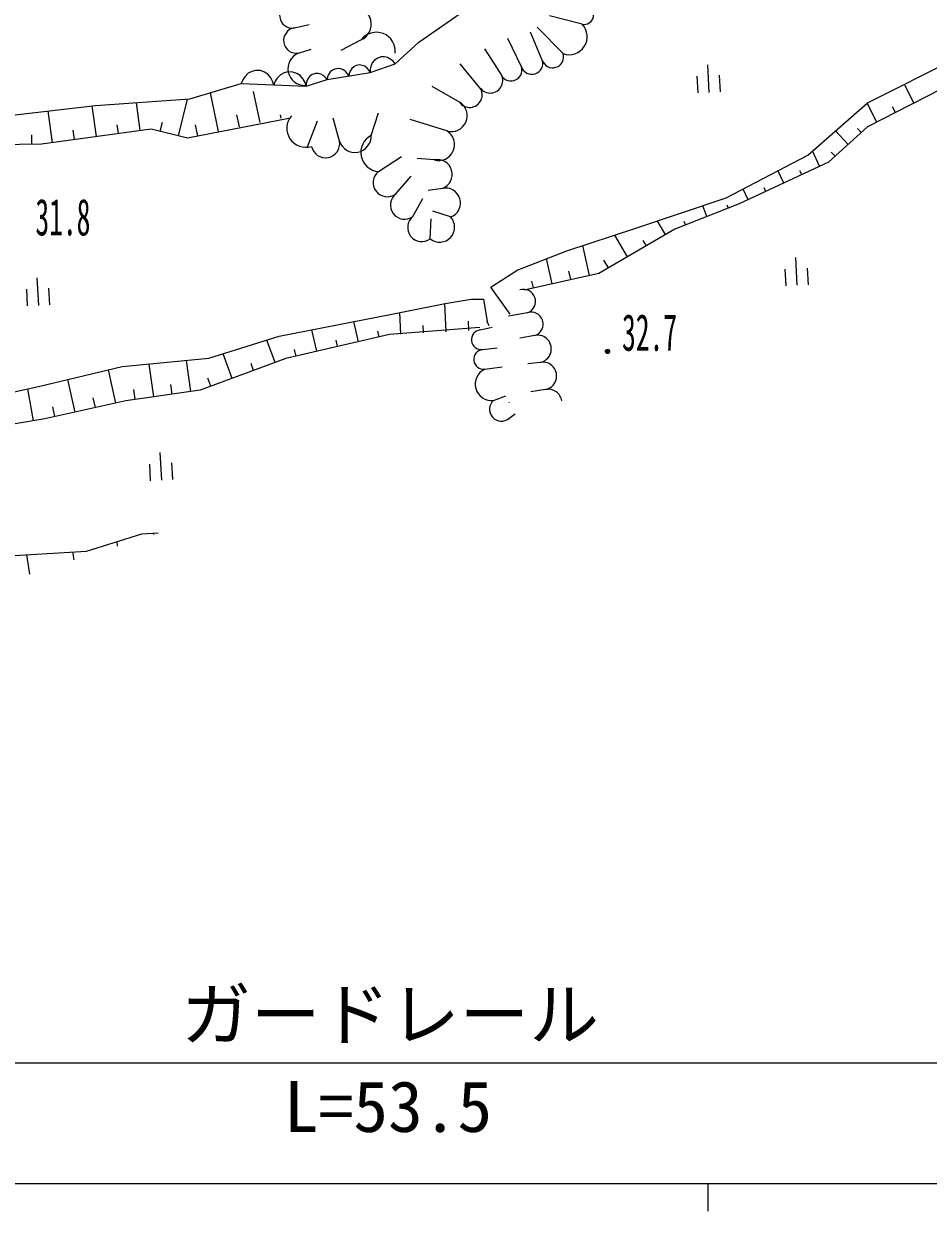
# Model space of a CAD drawing. Units: millimetres, scale not verified. Extents: x 39750 to 680000, y 20000 to 380250.
# Drawn here: x 343432 to 375918, y 204000 to 246676 of the extents above; entities that cross this region are included whole.
import ezdxf
from ezdxf.enums import TextEntityAlignment as Align

# ---------------------------------------------------------------- set-up
doc = ezdxf.new("R2010")
doc.units = ezdxf.units.MM
doc.header["$LTSCALE"] = 1000
for name, color, linetype, lineweight in [('M-BGD', 7, 'Continuous', 25), ('M-STR-HTXT', 7, 'Continuous', 13), ('M-TTL-BAND', 7, 'Continuous', 25)]:
    doc.layers.add(name, color=color, linetype=linetype, lineweight=lineweight)
doc.styles.add('ＭＳ ゴシック', font='')
doc.styles.get('ＭＳ ゴシック').set_extended_font_data('MS Gothic')

msp = doc.modelspace()

# ---------------------------------------------------------------- linework, layer by layer
at = {"layer": 'M-BGD'}
for p, q in [((357628, 246010), (359539, 247344)), ((363487, 246657), (362312, 246963)), ((353152, 246527), (353679, 246651)), ((362055, 245368), (361627, 246374)), ((362805, 245604), (361867, 246554)), ((355550, 246096), (354815, 245717)), ((357628, 246010), (356775, 245236)), ((361306, 245132), (360821, 246145)), ((353299, 245621), (353755, 245768)), ((356123, 245433), (356029, 245363)), ((356263, 245482), (356123, 245433)), ((356380, 245485), (356263, 245482)), ((356498, 245465), (356380, 245485)), ((356620, 245397), (356498, 245465)), ((356705, 245328), (356620, 245397)), ((360557, 244895), (359987, 245775)), ((377062, 245507), (373719, 243818)), ((351758, 244998), (351619, 244961)), ((351938, 244991), (351758, 244998)), ((352073, 244941), (351938, 244991)), ((354517, 245005), (354440, 244945)), ((354604, 245049), (354517, 245005)), ((354723, 245068), (354604, 245049)), ((354819, 245054), (354723, 245068)), ((354911, 245022), (354819, 245054)), ((355000, 244949), (354911, 245022)), ((355151, 244974), (355119, 244891)), ((355212, 245071), (355151, 244974)), ((355290, 245131), (355212, 245071)), ((355376, 245175), (355290, 245131)), ((355495, 245194), (355376, 245175)), ((355591, 245180), (355495, 245194)), ((355683, 245147), (355591, 245180)), ((355772, 245075), (355683, 245147)), ((355831, 245007), (355772, 245075)), ((355874, 244923), (355831, 245007)), ((355874, 244923), (356775, 245236)), ((355895, 245145), (355874, 245039)), ((355874, 245039), (355874, 244923)), ((355949, 245274), (355895, 245145)), ((356029, 245363), (355949, 245274)), ((356775, 245236), (356705, 245328)), ((359818, 244379), (359102, 245232)), ((367989, 245205), (368041, 244206)), ((378410, 245372), (373737, 242973)), ((351298, 244663), (351245, 244531)), ((351370, 244773), (351298, 244663)), ((351488, 244896), (351370, 244773)), ((351619, 244961), (351488, 244896)), ((352198, 244866), (352073, 244941)), ((352306, 244733), (352198, 244866)), ((352371, 244616), (352306, 244733)), ((352409, 244481), (352371, 244616)), ((352461, 244613), (352409, 244481)), ((352533, 244723), (352461, 244613)), ((352652, 244846), (352533, 244723)), ((352783, 244911), (352652, 244846)), ((352921, 244948), (352783, 244911)), ((353102, 244941), (352921, 244948)), ((353236, 244891), (353102, 244941)), ((353361, 244816), (353236, 244891)), ((353469, 244683), (353361, 244816)), ((353534, 244567), (353469, 244683)), ((353572, 244431), (353534, 244567)), ((353572, 244431), (354330, 244671)), ((353595, 244616), (353575, 244528)), ((353642, 244722), (353595, 244616)), ((353711, 244794), (353642, 244722)), ((353791, 244851), (353711, 244794)), ((353909, 244888), (353791, 244851)), ((354007, 244888), (353909, 244888)), ((354105, 244869), (354007, 244888)), ((354205, 244809), (354105, 244869)), ((354274, 244750), (354205, 244809)), ((354330, 244671), (354274, 244750)), ((354330, 244671), (355874, 244923)), ((354346, 244765), (354330, 244671)), ((354379, 244848), (354346, 244765)), ((354440, 244945), (354379, 244848)), ((355059, 244881), (355000, 244949)), ((355102, 244797), (355059, 244881)), ((355119, 244891), (355102, 244797)), ((367610, 244787), (367642, 244188)), ((368409, 244829), (368441, 244229)), ((349394, 243976), (351245, 244531)), ((350432, 242806), (350134, 244198)), ((351245, 244531), (353572, 244431)), ((351927, 243127), (351688, 244245)), ((353575, 244528), (353572, 244431)), ((359078, 243862), (358102, 244422)), ((375406, 243830), (375063, 244497)), ((342490, 243335), (346007, 243736)), ((346043, 242620), (345891, 243722)), ((346007, 243736), (349394, 243976)), ((347618, 242838), (347479, 243840)), ((348985, 242648), (349317, 243970)), ((371588, 241958), (373719, 243818)), ((374071, 243144), (373724, 243820)), ((374738, 243487), (374635, 243688)), ((344468, 242402), (344310, 243542)), ((352948, 243273), (349310, 242566)), ((351179, 242966), (351086, 243402)), ((352676, 243287), (352652, 243399)), ((354773, 242451), (354540, 243283)), ((355910, 242658), (356172, 243470)), ((348011, 242892), (344074, 242348)), ((345256, 242511), (345209, 242848)), ((346830, 242729), (346787, 243045)), ((349310, 242566), (348011, 242892)), ((348336, 242810), (348420, 243144)), ((349684, 242646), (349598, 243045)), ((353622, 242257), (353985, 243182)), ((358625, 242823), (357307, 243239)), ((372337, 241704), (373737, 242973)), ((373037, 242339), (372590, 242832)), ((373504, 242762), (373372, 242907)), ((343721, 242344), (343717, 242683)), ((344074, 242348), (341250, 242315)), ((372016, 241554), (371757, 242106)), ((372570, 241916), (372434, 242066)), ((356172, 241367), (357004, 241900)), ((358172, 241785), (357561, 241838)), ((368665, 240420), (371588, 241958)), ((372337, 241704), (369125, 240199)), ((356792, 240560), (357350, 241198)), ((370731, 240952), (370522, 241397)), ((371373, 241253), (371306, 241395)), ((358468, 240760), (357963, 240682)), ((369446, 240350), (369265, 240735)), ((370088, 240651), (370030, 240775)), ((357412, 239753), (357768, 240400)), ((365419, 239326), (368665, 240420)), ((358763, 239734), (358124, 239946)), ((369125, 240199), (366818, 239295)), ((367971, 239747), (367820, 240135)), ((368740, 240049), (368699, 240154)), ((358032, 238946), (358066, 239662)), ((366477, 239097), (366191, 239586)), ((367202, 239446), (367153, 239574)), ((362932, 238517), (365419, 239326)), ((366818, 239295), (364089, 237704)), ((365112, 238301), (364659, 239079)), ((363753, 237629), (363513, 238706)), ((365795, 238699), (365684, 238888)), ((361156, 237822), (362932, 238517)), ((362410, 237330), (362208, 238234)), ((364430, 237903), (364268, 238181)), ((371151, 238274), (371204, 237276)), ((360211, 237207), (361156, 237822)), ((363081, 237480), (363014, 237782)), ((370773, 237857), (370804, 237257)), ((371572, 237898), (371603, 237299)), ((343905, 237550), (343957, 236552)), ((364089, 237704), (361402, 237105)), ((361738, 237180), (361684, 237420)), ((343526, 237132), (343558, 236533)), ((344325, 237174), (344357, 236575)), ((360897, 236245), (360211, 237207)), ((356652, 236237), (358570, 236623)), ((358604, 235609), (358551, 236620)), ((358570, 236623), (359505, 236784)), ((359505, 236784), (359947, 236777)), ((359947, 236777), (360077, 235972)), ((352611, 235451), (356652, 236237)), ((356976, 235525), (356937, 236295)), ((361521, 236292), (360844, 236169)), ((353960, 234905), (353782, 235679)), ((355451, 235248), (355285, 235971)), ((356197, 235419), (356149, 235628)), ((359814, 235759), (356570, 235504)), ((357790, 235567), (357776, 235834)), ((359417, 235651), (359400, 235984)), ((359824, 235673), (360250, 235772)), ((360152, 235821), (360077, 235972)), ((350081, 234653), (352611, 235451)), ((352457, 234505), (352158, 235308)), ((356570, 235504), (352841, 234648)), ((354705, 235076), (354654, 235301)), ((361791, 235475), (361254, 235378)), ((350921, 233933), (350593, 234814)), ((353214, 234734), (353159, 234973)), ((359908, 234967), (360430, 235028)), ((343956, 233635), (346966, 234356)), ((346966, 234356), (350081, 234653)), ((348101, 233267), (347932, 234448)), ((349435, 233457), (349276, 234576)), ((352841, 234648), (349769, 233504)), ((351689, 234219), (351595, 234472)), ((359992, 234260), (360619, 234352)), ((361982, 234504), (361533, 234452)), ((345279, 232721), (345021, 233890)), ((346736, 233044), (346472, 234237)), ((350153, 233647), (350043, 233941)), ((341683, 233149), (343956, 233635)), ((343777, 232410), (343583, 233555)), ((349769, 233504), (347100, 233124)), ((347434, 233172), (347382, 233535)), ((348768, 233362), (348719, 233707)), ((362174, 233533), (361648, 233452)), ((347100, 233124), (344186, 232480)), ((346007, 232883), (345929, 233237)), ((360307, 233141), (360742, 233309)), ((360870, 233072), (360849, 233056)), ((344551, 232560), (344474, 232907)), ((360867, 232500), (361082, 232661)), ((344186, 232480), (340914, 231924)), ((348323, 231271), (348376, 230272)), ((348743, 230895), (348775, 230296)), ((347945, 230853), (347976, 230254)), ((345684, 227726), (347674, 228349)), ((347674, 228349), (348255, 228376)), ((348099, 228326), (348094, 228369)), ((346794, 227907), (346790, 228072)), ((341602, 227477), (345684, 227726)), ((343651, 226897), (343546, 227596)), ((345240, 227408), (345197, 227696))]:
    msp.add_line(p, q, dxfattribs=at)
for radius in [75, 65.7, 56.3, 46.9, 37.5, 28.2, 18.8, 9.4]:
    msp.add_circle((364401, 234900), radius, dxfattribs=at)
for centre, radius, start, end in [((269550, 486168), 243000, 264.41016, 289.56061), ((353078, 246981), 460, 99.2562, 279.2562), ((355292, 246661), 620, 294.5938, 92.198), ((363556, 246990), 341, 258.2905, 78.2905), ((353225, 246074), 460, 99.2562, 279.2562), ((356096, 245688), 681, 354.0105, 143.1902), ((363025, 246209), 644, 249.9343, 44.1406), ((353519, 245062), 600, 111.4863, 272.2996), ((362430, 245486), 393, 197.5078, 17.5078), ((360931, 245013), 393, 197.5078, 17.5078), ((361681, 245250), 393, 197.5078, 17.5078), ((360187, 244637), 451, 214.9576, 34.9577), ((359448, 244120), 451, 214.9576, 34.9577), ((358787, 243371), 571, 253.5603, 59.2861), ((353560, 242917), 681, 138.5972, 287.7875), ((354269, 242370), 511, 191.5085, 9.095), ((355327, 242637), 584, 198.5624, 2.0411), ((356221, 242049), 684, 117.0603, 265.8815), ((358334, 242332), 571, 253.5603, 59.2861), ((358286, 241263), 535, 289.7989, 102.3695), ((356489, 240969), 509, 128.5491, 306.538), ((358582, 240237), 535, 289.7989, 102.3695), ((357109, 240162), 509, 128.5491, 306.538), ((357729, 239355), 509, 128.5491, 306.538), ((358369, 239366), 539, 231.3138, 43.0295), ((361385, 236700), 430, 288.329, 108.329), ((361656, 235883), 430, 288.329, 108.329), ((359866, 235319), 356, 96.7803, 276.7803), ((361887, 234990), 495, 281.1443, 101.1443), ((359950, 234613), 356, 96.7803, 276.7803), ((362078, 234018), 495, 281.1443, 101.1443), ((360234, 233725), 588, 114.2797, 277.1025), ((362269, 233047), 495, 8.9754, 101.1443), ((360587, 232821), 426, 131.1396, 311.1396), ((361147, 232179), 426, 131.1396, 142.2446)]:
    msp.add_arc(centre, radius, start, end, dxfattribs=at)
at = {"layer": 'M-STR-HTXT'}
msp.add_line((164984, 209328), (381346, 209328), dxfattribs=at)
at = {"layer": 'M-TTL-BAND'}
for p, q in [((40000, 205000), (579000, 205000)), ((368000, 205000), (368000, 204000))]:
    msp.add_line(p, q, dxfattribs=at)

# ---------------------------------------------------------------- texts
at = {"layer": 'M-BGD', "style": 'ＭＳ ゴシック', "width": 0.55}
for s, p in [('31.8', (343851, 238672)), ('32.7', (364921, 234527))]:
    msp.add_text(s, height=1320, dxfattribs=at).set_placement(p, align=Align.BOTTOM_LEFT)
at = {"layer": 'M-STR-HTXT', "style": 'ＭＳ ゴシック'}
for s, p in [('ガードレール', (349089, 209610)), ('L=53.5', (352776, 206299))]:
    msp.add_text(s, height=1833, dxfattribs=at).set_placement(p, align=Align.BOTTOM_LEFT)

doc.saveas('drawing.dxf')
